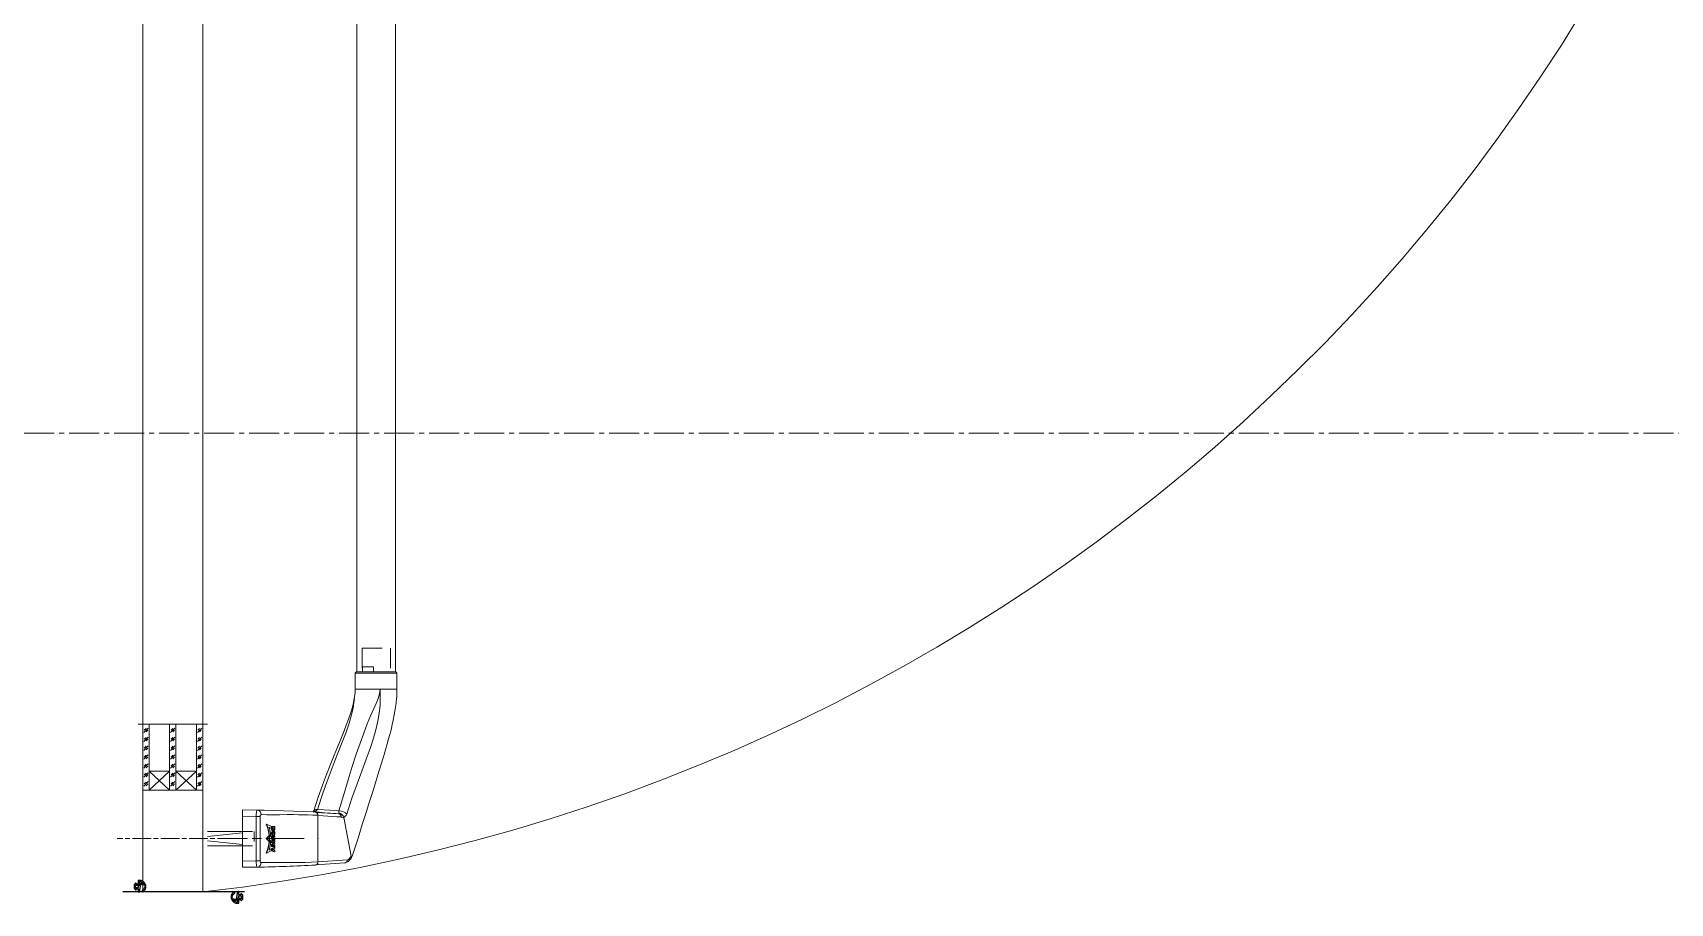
# Model space of a CAD drawing. Header units: millimetres. Extents: x -7155 to 483283, y -227682 to 148426.
# Drawn here: x 34286 to 35326, y 69902 to 70454 of the extents above; entities that cross this region are included whole.
import ezdxf

# ---------------------------------------------------------------- set-up
doc = ezdxf.new("R2010")
doc.units = ezdxf.units.MM
for name, pattern in [('CENTER', [50.8, 31.75, -6.35, 6.35, -6.35]), ('CENTER2', [28.575, 19.05, -3.175, 3.175, -3.175]), ('CENTERLINE', [30, 12, -1.5, 3, -1.5, 12]), ('HIDDEN', [9.525, 6.35, -3.175])]:
    doc.linetypes.add(name, pattern=pattern)
for name, color, linetype, lineweight in [('Al', 59, 'Continuous', 13), ('Cen', 1, 'CENTER2', 13), ('АР_Двери_внутренние_антипаника', 7, 'Continuous', 0), ('Витражные конструкции', 252, 'Continuous', 15)]:
    doc.layers.add(name, color=color, linetype=linetype, lineweight=lineweight)
doc.layers.add('CENTER', color=1, linetype='CENTER')
doc.layers.add('АР_Оси_РД_100', color=7, linetype='Continuous', lineweight=0, true_color=0x525252)
doc.layers.add('РД_Оси_100', color=7, linetype='Continuous', lineweight=0, true_color=0x525252)

# ---------------------------------------------------------------- blocks, each defined once
blk = doc.blocks.new('СОШ_2200_АР_ОСИ_М100_28.05.24')
at = {"layer": 'АР_Оси_РД_100', "linetype": 'CENTER2'}
blk.add_lwpolyline([(119910, 70200), (-5954.958, 70200)], dxfattribs=at)
blk = doc.blocks.new('UUNEW01NEW00')
at = {"layer": 'АР_Двери_внутренние_антипаника', "color": 40, "linetype": 'Continuous'}
for p, q in [((-9.12, 23.97), (9.12, 23.97)), ((-9.07, 19.28), (-9.12, 23.97)), ((9.12, 23.97), (9.07, 19.28)), ((-9.05, 18.23), (-9.07, 19.28)), ((-9.03, 17.12), (-9.05, 18.23)), ((-8.45, 1.55), (-9.03, 17.12)), ((-8.8, 1.31), (-13.17, -0.12)), ((-8.45, 1.55), (-8.8, 1.31)), ((8.32, 0.49), (8.04, -3.92)), ((-25.93, -4.93), (-28.24, -5.88)), ((-23.32, -3.88), (-25.93, -4.93)), ((-20.37, -2.73), (-23.32, -3.88)), ((-17.01, -1.48), (-20.37, -2.73)), ((-13.17, -0.12), (-17.01, -1.48)), ((8.04, -3.92), (7.71, -8.57)), ((-37.96, -9.71), (-40.03, -10.41)), ((-36.07, -9.02), (-37.96, -9.71)), ((-34.25, -8.32), (-36.07, -9.02)), ((-32.12, -7.47), (-34.25, -8.32)), ((-30.3, -6.72), (-32.12, -7.47)), ((-28.24, -5.88), (-30.3, -6.72)), ((6.38, -10.48), (7.29, -9.64)), ((7.29, -9.64), (7.62, -8.87)), ((7.62, -8.87), (7.67, -8.72)), ((7.67, -8.72), (7.71, -8.57)), ((-53, -19.47), (-53, -12.36)), ((-47.5, -11.86), (-52.5, -11.86)), ((-47.5, -11.87), (-46.28, -11.81)), ((-45.08, -11.67), (-46.28, -11.81)), ((-44.35, -11.54), (-45.08, -11.67)), ((-42.2, -11.05), (-44.43, -11.56)), ((-40.03, -10.41), (-42.2, -11.05)), ((-11.81, -16.42), (-8.33, -15.32)), ((-8.33, -15.32), (-4.47, -14.09)), ((-4.47, -14.09), (-0.17, -12.73)), ((-0.17, -12.73), (4.59, -11.21)), ((4.59, -11.21), (5.55, -10.9)), ((5.55, -10.9), (6.38, -10.48)), ((-53, -24.6), (-53, -19.47)), ((-25.96, -20.81), (-23.32, -20.01)), ((-23.32, -20.01), (-20.24, -19.06)), ((-20.24, -19.06), (-17.73, -18.28)), ((-17.73, -18.28), (-14.92, -17.4)), ((-14.92, -17.4), (-11.81, -16.42)), ((-52.5, -25.1), (-47.5, -25.1)), ((-47.5, -25.09), (-45.11, -25.02)), ((-45.11, -25.02), (-44.13, -24.95)), ((-44.13, -24.95), (-43.58, -24.9)), ((-43.58, -24.9), (-43.02, -24.84)), ((-43.02, -24.84), (-42.41, -24.76)), ((-42.41, -24.76), (-41.77, -24.68)), ((-41.77, -24.68), (-41.09, -24.58)), ((-41.09, -24.58), (-39.25, -24.26)), ((-39.25, -24.26), (-37.63, -23.93)), ((-37.63, -23.93), (-36.23, -23.62)), ((-36.23, -23.62), (-35.09, -23.34)), ((-35.09, -23.34), (-34.16, -23.11)), ((-34.16, -23.11), (-33.06, -22.83)), ((-33.06, -22.83), (-31.67, -22.45)), ((-31.67, -22.45), (-30.09, -22.01)), ((-30.09, -22.01), (-28.19, -21.47)), ((-28.19, -21.47), (-25.96, -20.81))]:
    blk.add_line(p, q, dxfattribs=at)
at = {"layer": 'АР_Двери_внутренние_антипаника', "color": 1, "linetype": 'Continuous'}
for p, q in [((-7.13, 23.97), (-7.07, 19.61)), ((7.07, 19.61), (7.13, 23.97)), ((-9.07, 19.28), (-8.93, 19.39)), ((-9.07, 19.28), (-8.96, 18.82)), ((-8.96, 18.82), (-8.82, 18.6)), ((-8.93, 19.39), (-8.52, 19.49)), ((-8.82, 18.6), (-8.63, 18.4)), ((-8.63, 18.4), (-8.4, 18.24)), ((-8.52, 19.49), (-8.21, 19.54)), ((-8.4, 18.24), (-8.14, 18.13)), ((-8.21, 19.54), (-7.85, 19.57)), ((-8.14, 18.13), (-7.61, 18.04)), ((-7.85, 19.57), (-7.47, 19.6)), ((-7.57, 18.16), (-7.61, 18.04)), ((-7.61, 18.04), (-7.59, 16.21)), ((-7.59, 16.21), (-7.59, 14.07)), ((-7.45, 18.26), (-7.57, 18.16)), ((-7.47, 19.6), (-7.07, 19.61)), ((-7.37, 18.3), (-7.45, 18.26)), ((-7.28, 18.32), (-7.37, 18.3)), ((-7.18, 18.34), (-7.28, 18.32)), ((-7.07, 18.35), (-7.18, 18.34)), ((-7.07, 19.61), (7.07, 19.61)), ((-7.07, 19.61), (-7.07, 18.35)), ((7.07, 18.35), (-7.07, 18.35)), ((-3.49, 16), (-4.59, 16.43)), ((-4.59, 16.43), (-4.59, 16.31)), ((-3.49, 15.88), (-4.59, 16.31)), ((-4.59, 16.31), (-3.82, 14.76)), ((-2.27, 15.69), (-3.49, 16)), ((-2.27, 15.58), (-3.49, 15.88)), ((-0.97, 15.52), (-2.27, 15.69)), ((0, 16.49), (-0.97, 15.52)), ((0, 16.38), (-0.97, 15.4)), ((-0.73, 15.02), (0, 15.75)), ((0, 16.49), (0, 16.38)), ((0.97, 15.52), (0, 16.49)), ((0.97, 15.4), (0, 16.38)), ((0, 15.75), (0.73, 15.02)), ((2.27, 15.69), (0.97, 15.52)), ((3.49, 16), (2.27, 15.69)), ((3.49, 15.88), (2.27, 15.58)), ((4.59, 16.43), (3.49, 16)), ((4.59, 16.31), (3.49, 15.88)), ((3.82, 14.76), (4.59, 16.31)), ((4.59, 16.43), (4.59, 16.31)), ((7.07, 19.61), (7.07, 18.35)), ((7.07, 19.61), (7.47, 19.6)), ((7.18, 18.34), (7.07, 18.35)), ((7.28, 18.32), (7.18, 18.34)), ((7.45, 18.26), (7.28, 18.32)), ((7.57, 18.16), (7.45, 18.26)), ((7.47, 19.6), (7.85, 19.57)), ((7.61, 18.04), (7.57, 18.16)), ((7.59, 16.24), (7.61, 18.04)), ((7.59, 14.15), (7.59, 16.24)), ((7.61, 18.04), (8.14, 18.13)), ((7.85, 19.57), (8.21, 19.54)), ((8.14, 18.13), (8.4, 18.24)), ((8.21, 19.54), (8.53, 19.49)), ((8.4, 18.24), (8.63, 18.4)), ((8.53, 19.49), (8.93, 19.39)), ((8.63, 18.4), (8.82, 18.6)), ((8.82, 18.6), (8.96, 18.82)), ((8.93, 19.39), (9.07, 19.28)), ((8.96, 18.82), (9.07, 19.28)), ((-7.59, 12.15), (-7.6, 9.79)), ((-7.59, 14.07), (-7.59, 12.15)), ((-3.82, 14.76), (-3.25, 14.76)), ((-3.02, 14.7), (-3.79, 14.7)), ((-3.79, 14.7), (-3.79, 14.58)), ((-3.02, 14.58), (-3.79, 14.58)), ((-3.79, 14.58), (-3.79, 13.71)), ((-3.79, 13.71), (-3.02, 13.71)), ((-3.25, 14.76), (-3.62, 15.51)), ((-3.62, 15.51), (-2.7, 15.27)), ((-3.25, 14.88), (-3.56, 15.49)), ((-3.07, 14.4), (-3.42, 14.4)), ((-3.42, 14.4), (-3.42, 13.89)), ((-3.42, 14), (-3.07, 14)), ((-3.42, 13.89), (-3.07, 13.89)), ((-3.25, 14.88), (-3.25, 14.76)), ((-3.03, 14.4), (-3.07, 14.4)), ((-3.07, 14), (-3.07, 13.89)), ((-3.07, 14), (-3.03, 14)), ((-3.07, 13.89), (-3.03, 13.89)), ((-2.99, 14.39), (-3.03, 14.4)), ((-3.03, 14), (-3, 14.01)), ((-3.03, 13.89), (-3, 13.89)), ((-3.02, 14.7), (-3.02, 14.58)), ((-2.93, 14.69), (-3.02, 14.7)), ((-2.93, 14.58), (-3.02, 14.58)), ((-3.02, 13.71), (-2.92, 13.71)), ((-3, 14.01), (-2.97, 14.02)), ((-3, 13.89), (-2.97, 13.9)), ((-2.96, 14.38), (-2.99, 14.39)), ((-2.97, 14.02), (-2.94, 14.03)), ((-2.97, 13.9), (-2.94, 13.91)), ((-2.93, 14.37), (-2.96, 14.38)), ((-2.94, 14.03), (-2.91, 14.04)), ((-2.94, 13.91), (-2.91, 13.93)), ((-2.85, 14.68), (-2.93, 14.69)), ((-2.85, 14.56), (-2.93, 14.58)), ((-2.9, 14.35), (-2.93, 14.37)), ((-2.92, 13.71), (-2.83, 13.73)), ((-2.91, 14.04), (-2.89, 14.06)), ((-2.91, 13.93), (-2.89, 13.94)), ((-2.88, 14.33), (-2.9, 14.35)), ((-2.89, 14.06), (-2.88, 14.08)), ((-2.89, 13.94), (-2.88, 13.96)), ((-2.87, 14.31), (-2.88, 14.33)), ((-2.88, 14.08), (-2.87, 14.1)), ((-2.88, 13.96), (-2.87, 13.98)), ((-2.87, 14.28), (-2.87, 14.31)), ((-2.87, 14), (-2.87, 14.28)), ((-2.87, 14.12), (-2.87, 14)), ((-2.87, 14.1), (-2.87, 14.12)), ((-2.87, 13.98), (-2.87, 14)), ((-2.78, 14.66), (-2.85, 14.68)), ((-2.78, 14.54), (-2.85, 14.56)), ((-2.83, 13.73), (-2.75, 13.75)), ((-2.71, 14.63), (-2.78, 14.66)), ((-2.71, 14.52), (-2.78, 14.54)), ((-2.75, 13.75), (-2.68, 13.79)), ((-2.65, 14.6), (-2.71, 14.63)), ((-2.65, 14.48), (-2.71, 14.52)), ((-2.7, 15.27), (-1.73, 15.11)), ((-2.68, 13.79), (-2.62, 13.83)), ((-2.6, 14.56), (-2.65, 14.6)), ((-2.6, 14.44), (-2.65, 14.48)), ((-2.62, 13.83), (-2.57, 13.88)), ((-2.57, 14.51), (-2.6, 14.56)), ((-2.57, 14.4), (-2.6, 14.44)), ((-2.54, 14.47), (-2.57, 14.51)), ((-2.54, 14.35), (-2.57, 14.4)), ((-2.57, 13.88), (-2.55, 13.93)), ((-2.55, 13.93), (-2.54, 13.98)), ((-2.54, 14.42), (-2.54, 14.47)), ((-2.54, 14.42), (-2.54, 14.3)), ((-2.54, 14.3), (-2.54, 14.35)), ((-2.54, 13.98), (-2.54, 14.3)), ((-2.27, 14.47), (-2.28, 14.42)), ((-2.28, 14.42), (-2.28, 14.3)), ((-2.27, 14.36), (-2.28, 14.3)), ((-2.28, 14.3), (-2.28, 13.98)), ((-2.28, 13.98), (-2.27, 13.94)), ((-0.97, 15.4), (-2.27, 15.58)), ((-2.24, 14.52), (-2.27, 14.47)), ((-2.24, 14.41), (-2.27, 14.36)), ((-2.27, 13.94), (-2.25, 13.89)), ((-2.25, 13.89), (-2.22, 13.85)), ((-2.2, 14.57), (-2.24, 14.52)), ((-2.2, 14.46), (-2.24, 14.41)), ((-2.22, 13.85), (-2.17, 13.81)), ((-2.14, 14.61), (-2.2, 14.57)), ((-2.14, 14.5), (-2.2, 14.46)), ((-2.17, 13.81), (-2.11, 13.77)), ((-2.07, 14.65), (-2.14, 14.61)), ((-2.07, 14.53), (-2.14, 14.5)), ((-2.11, 13.77), (-2.04, 13.74)), ((-1.98, 14.67), (-2.07, 14.65)), ((-1.98, 14.56), (-2.07, 14.53)), ((-2.04, 13.74), (-1.96, 13.72)), ((-1.89, 14.69), (-1.98, 14.67)), ((-1.89, 14.57), (-1.98, 14.56)), ((-1.96, 13.72), (-1.88, 13.71)), ((-1.89, 14.32), (-1.9, 14.3)), ((-1.9, 14.3), (-1.9, 14.28)), ((-1.9, 14.28), (-1.9, 14)), ((-1.9, 14.12), (-1.9, 14.1)), ((-1.9, 14.1), (-1.88, 14.07)), ((-1.9, 14), (-1.9, 13.98)), ((-1.9, 13.98), (-1.88, 13.96)), ((-1.8, 14.7), (-1.89, 14.69)), ((-1.8, 14.58), (-1.89, 14.57)), ((-1.87, 14.34), (-1.89, 14.32)), ((-1.88, 14.07), (-1.87, 14.05)), ((-1.88, 13.96), (-1.87, 13.94)), ((-1.88, 13.71), (-1.8, 13.71)), ((-1.85, 14.36), (-1.87, 14.34)), ((-1.87, 14.05), (-1.84, 14.04)), ((-1.87, 13.94), (-1.84, 13.92)), ((-1.83, 14.37), (-1.85, 14.36)), ((-1.84, 14.04), (-1.81, 14.02)), ((-1.84, 13.92), (-1.81, 13.91)), ((-1.8, 14.38), (-1.83, 14.37)), ((-1.81, 14.02), (-1.78, 14.01)), ((-1.81, 13.91), (-1.78, 13.9)), ((-1.8, 14.7), (-1.8, 14.58)), ((-1.51, 14.7), (-1.8, 14.7)), ((-1.51, 14.58), (-1.8, 14.58)), ((-1.77, 14.39), (-1.8, 14.38)), ((-1.8, 13.71), (-1.51, 13.71)), ((-1.78, 14.01), (-1.74, 14)), ((-1.78, 13.9), (-1.74, 13.89)), ((-1.73, 14.4), (-1.77, 14.39)), ((-1.74, 14), (-1.7, 14)), ((-1.74, 13.89), (-1.7, 13.89)), ((-1.73, 15.11), (-0.73, 15.02)), ((-1.7, 14.4), (-1.73, 14.4)), ((-1.61, 14.4), (-1.7, 14.4)), ((-1.7, 14), (-1.7, 13.89)), ((-1.7, 14), (-1.61, 14)), ((-1.7, 13.89), (-1.61, 13.89)), ((-1.57, 14.4), (-1.61, 14.4)), ((-1.61, 14), (-1.61, 13.89)), ((-1.61, 14), (-1.57, 14)), ((-1.61, 13.89), (-1.57, 13.89)), ((-1.53, 14.39), (-1.57, 14.4)), ((-1.57, 14), (-1.54, 14.01)), ((-1.57, 13.89), (-1.54, 13.89)), ((-1.54, 14.01), (-1.51, 14.02)), ((-1.54, 13.89), (-1.51, 13.9)), ((-1.49, 14.38), (-1.53, 14.39)), ((-1.51, 14.7), (-1.51, 14.58)), ((-1.42, 14.69), (-1.51, 14.7)), ((-1.42, 14.58), (-1.51, 14.58)), ((-1.51, 14.02), (-1.48, 14.03)), ((-1.51, 13.9), (-1.48, 13.91)), ((-1.51, 13.71), (-1.41, 13.71)), ((-1.46, 14.37), (-1.49, 14.38)), ((-1.48, 14.03), (-1.45, 14.04)), ((-1.48, 13.91), (-1.45, 13.93)), ((-1.44, 14.35), (-1.46, 14.37)), ((-1.45, 14.04), (-1.43, 14.06)), ((-1.45, 13.93), (-1.43, 13.94)), ((-1.42, 14.33), (-1.44, 14.35)), ((-1.43, 14.06), (-1.42, 14.08)), ((-1.43, 13.94), (-1.42, 13.96)), ((-1.34, 14.68), (-1.42, 14.69)), ((-1.34, 14.56), (-1.42, 14.58)), ((-1.41, 14.31), (-1.42, 14.33)), ((-1.42, 14.08), (-1.41, 14.1)), ((-1.42, 13.96), (-1.41, 13.98)), ((-1.41, 14.28), (-1.41, 14.31)), ((-1.41, 14), (-1.41, 14.28)), ((-1.41, 14.12), (-1.41, 14)), ((-1.41, 14.1), (-1.41, 14.12)), ((-1.41, 13.98), (-1.41, 14)), ((-1.41, 13.71), (-1.32, 13.73)), ((-1.27, 14.66), (-1.34, 14.68)), ((-1.27, 14.54), (-1.34, 14.56)), ((-1.32, 13.73), (-1.24, 13.75)), ((-1.2, 14.63), (-1.27, 14.66)), ((-1.2, 14.52), (-1.27, 14.54)), ((-1.24, 13.75), (-1.17, 13.79)), ((-1.14, 14.6), (-1.2, 14.63)), ((-1.14, 14.48), (-1.2, 14.52)), ((-1.17, 13.79), (-1.11, 13.83)), ((-1.09, 14.56), (-1.14, 14.6)), ((-1.09, 14.44), (-1.14, 14.48)), ((-1.11, 13.83), (-1.06, 13.88)), ((-1.05, 14.51), (-1.09, 14.56)), ((-1.05, 14.4), (-1.09, 14.44)), ((-1.06, 13.88), (-1.03, 13.93)), ((-1.03, 14.47), (-1.05, 14.51)), ((-1.03, 14.35), (-1.05, 14.4)), ((-1.03, 14.42), (-1.03, 14.47)), ((-1.03, 14.42), (-1.03, 14.3)), ((-1.03, 14.3), (-1.03, 14.35)), ((-1.03, 13.98), (-1.03, 14.3)), ((-1.03, 13.93), (-1.03, 13.98)), ((-0.97, 15.52), (-0.97, 15.4)), ((0, 14.7), (-0.77, 14.7)), ((-0.77, 14.7), (-0.77, 14.58)), ((0, 14.58), (-0.77, 14.58)), ((-0.77, 14.58), (-0.77, 13.71)), ((-0.77, 13.71), (-0.44, 13.71)), ((-0.12, 14.42), (-0.44, 14.42)), ((-0.44, 14.42), (-0.44, 14.2)), ((-0.44, 14.32), (-0.12, 14.32)), ((-0.44, 14.2), (-0.12, 14.2)), ((-0.44, 14.07), (-0.21, 14.07)), ((-0.44, 13.71), (-0.44, 14.07)), ((-0.21, 14.07), (0.04, 13.71)), ((-0.09, 14.42), (-0.12, 14.42)), ((-0.12, 14.32), (-0.12, 14.2)), ((-0.12, 14.32), (-0.09, 14.32)), ((-0.12, 14.2), (-0.09, 14.21)), ((-0.07, 14.41), (-0.09, 14.42)), ((-0.09, 14.32), (-0.06, 14.33)), ((-0.09, 14.21), (-0.06, 14.21)), ((-0.04, 14.41), (-0.07, 14.41)), ((-0.06, 14.33), (-0.03, 14.33)), ((-0.06, 14.21), (-0.03, 14.22)), ((-0.02, 14.4), (-0.04, 14.41)), ((-0.03, 14.33), (-0.01, 14.34)), ((-0.03, 14.22), (-0.01, 14.23)), ((0, 14.39), (-0.02, 14.4)), ((-0.01, 14.34), (0.01, 14.36)), ((-0.01, 14.23), (0.01, 14.24)), ((0, 14.7), (0, 14.58)), ((0.08, 14.69), (0, 14.7)), ((0.08, 14.58), (0, 14.58)), ((0.01, 14.38), (0, 14.39)), ((0.02, 14.36), (0.01, 14.38)), ((0.01, 14.36), (0.02, 14.37)), ((0.01, 14.24), (0.02, 14.26)), ((0.03, 14.35), (0.02, 14.36)), ((0.02, 14.26), (0.03, 14.27)), ((0.03, 14.33), (0.03, 14.35)), ((0.03, 14.33), (0.03, 14.29)), ((0.03, 14.29), (0.03, 14.33)), ((0.03, 14.27), (0.03, 14.29)), ((0.04, 13.71), (0.48, 13.71)), ((0.16, 14.68), (0.08, 14.69)), ((0.16, 14.56), (0.08, 14.58)), ((0.23, 14.66), (0.16, 14.68)), ((0.23, 14.54), (0.16, 14.56)), ((0.18, 14.09), (0.25, 14.11)), ((0.48, 13.71), (0.18, 14.09)), ((0.3, 14.63), (0.23, 14.66)), ((0.3, 14.52), (0.23, 14.54)), ((0.25, 14.11), (0.32, 14.14)), ((0.48, 13.82), (0.25, 14.11)), ((0.35, 14.6), (0.3, 14.63)), ((0.35, 14.48), (0.3, 14.52)), ((0.32, 14.14), (0.37, 14.18)), ((0.4, 14.56), (0.35, 14.6)), ((0.4, 14.44), (0.35, 14.48)), ((0.37, 14.18), (0.41, 14.22)), ((0.43, 14.51), (0.4, 14.56)), ((0.43, 14.4), (0.4, 14.44)), ((0.41, 14.22), (0.43, 14.26)), ((0.44, 14.47), (0.43, 14.51)), ((0.44, 14.35), (0.43, 14.4)), ((0.43, 14.26), (0.45, 14.31)), ((0.45, 14.44), (0.44, 14.47)), ((0.45, 14.31), (0.44, 14.35)), ((0.48, 13.82), (0.48, 13.71)), ((0.73, 15.02), (1.73, 15.11)), ((0.75, 14.7), (0.75, 14.58)), ((1.38, 14.7), (0.75, 14.7)), ((1.38, 14.58), (0.75, 14.58)), ((0.75, 14.58), (0.75, 13.71)), ((0.75, 13.71), (1.11, 13.71)), ((2.27, 15.58), (0.97, 15.4)), ((0.97, 15.52), (0.97, 15.4)), ((1.11, 13.71), (1.11, 14.3)), ((1.11, 14.3), (1.24, 14.3)), ((1.24, 14.3), (1.48, 13.71)), ((1.38, 14.7), (1.38, 14.58)), ((1.57, 14.21), (1.38, 14.7)), ((1.57, 14.09), (1.38, 14.58)), ((1.48, 13.71), (1.8, 13.71)), ((1.57, 14.21), (1.57, 14.09)), ((1.71, 14.21), (1.57, 14.21)), ((1.71, 14.09), (1.57, 14.09)), ((1.9, 14.7), (1.71, 14.21)), ((1.9, 14.58), (1.71, 14.09)), ((1.71, 14.21), (1.71, 14.09)), ((1.73, 15.11), (2.7, 15.27)), ((1.8, 13.71), (2.04, 14.3)), ((1.9, 14.7), (1.9, 14.58)), ((2.53, 14.7), (1.9, 14.7)), ((2.53, 14.58), (1.9, 14.58)), ((2.04, 14.3), (2.17, 14.3)), ((2.17, 14.3), (2.17, 13.71)), ((2.17, 13.71), (2.53, 13.71)), ((2.53, 14.7), (2.53, 14.58)), ((2.53, 13.71), (2.53, 14.58)), ((2.7, 15.27), (3.62, 15.51)), ((3.1, 14.7), (2.74, 13.82)), ((3.1, 14.58), (2.74, 13.71)), ((2.74, 13.82), (2.74, 13.71)), ((2.74, 13.71), (3.16, 13.71)), ((3.1, 14.7), (3.1, 14.58)), ((3.86, 14.7), (3.1, 14.7)), ((3.86, 14.58), (3.1, 14.58)), ((3.16, 13.71), (3.2, 13.86)), ((3.2, 13.86), (3.76, 13.86)), ((3.62, 15.51), (3.25, 14.76)), ((3.56, 15.49), (3.25, 14.88)), ((3.25, 14.88), (3.25, 14.76)), ((3.25, 14.76), (3.82, 14.76)), ((3.36, 14.35), (3.25, 14.02)), ((3.25, 14.02), (3.71, 14.02)), ((3.29, 14.13), (3.68, 14.13)), ((3.61, 14.35), (3.36, 14.35)), ((3.71, 14.02), (3.61, 14.35)), ((3.76, 13.86), (3.81, 13.71)), ((3.81, 13.71), (4.22, 13.71)), ((3.86, 14.7), (3.86, 14.58)), ((4.22, 13.82), (3.86, 14.7)), ((4.22, 13.71), (3.86, 14.58)), ((4.22, 13.82), (4.22, 13.71)), ((7.59, 12.27), (7.59, 14.15)), ((7.6, 9.93), (7.59, 12.27)), ((-7.6, 9.79), (-7.6, 7.8)), ((-7.6, 7.8), (-7.59, 6.17)), ((-7.59, 6.17), (-7.58, 4.72)), ((7.56, 4.02), (7.59, 5.9)), ((7.59, 5.9), (7.6, 7.96)), ((7.6, 7.96), (7.6, 9.93)), ((-9.27, 0.17), (-14.41, -1.53)), ((-9.21, 0.78), (-9.27, 0.17)), ((-9.16, 0.22), (-9.27, 0.17)), ((-9.26, -0.05), (-9.27, 0.17)), ((-9.11, 1.03), (-9.21, 0.78)), ((-8.86, 0.54), (-9.16, 0.22)), ((-8.97, 1.21), (-9.11, 1.03)), ((-8.8, 1.31), (-8.97, 1.21)), ((-8.7, 0.79), (-8.86, 0.54)), ((-8.63, 0.89), (-8.7, 0.79)), ((-8.57, 0.97), (-8.63, 0.89)), ((-8.52, 1.04), (-8.57, 0.97)), ((-8.44, 1.35), (-8.52, 1.04)), ((-8.42, 0.83), (-8.45, 1.53)), ((-8.45, 1.41), (-8.39, 0.41)), ((-8.33, 0.51), (-8.42, 0.83)), ((-8.39, 0.41), (-8.35, -0.35)), ((-8.39, 0.41), (-8.31, 0.41)), ((-8.11, 0.24), (-8.33, 0.51)), ((-7.79, 0.06), (-8.11, 0.24)), ((-7.42, 0), (-7.79, 0.06)), ((-7.58, 4.72), (-7.54, 3.16)), ((-7.54, 3.16), (-7.49, 1.6)), ((-7.53, 0.02), (-7.51, 0.01)), ((-7.51, 0.01), (-7.34, 0)), ((-7.49, 1.6), (-7.42, 0)), ((-7.42, 0), (7.42, 0)), ((-7.34, 0), (7.34, 0)), ((6.72, -9.36), (7.34, 0)), ((7.42, 0), (7.51, 2.03)), ((7.79, 0.06), (7.42, 0)), ((7.51, 2.03), (7.56, 4.02)), ((8.11, 0.24), (7.79, 0.06)), ((8.33, 0.51), (8.11, 0.24)), ((8.42, 0.83), (8.33, 0.51)), ((-23.31, -4.82), (-27.16, -6.34)), ((-19.08, -3.2), (-23.31, -4.82)), ((-14.41, -1.53), (-19.08, -3.2)), ((-9.04, -3.8), (-9.26, -0.05)), ((-8.84, -6.61), (-9.04, -3.8)), ((-8.35, -0.35), (-8.32, -0.87)), ((-8.32, -0.87), (-8.31, -1.13)), ((-8.31, -1.13), (-8.31, -1.11)), ((-8.31, -1.15), (-8.22, -1.15)), ((-8.22, -1.15), (-8.22, -1.24)), ((-8.22, -1.24), (-8.2, -1.51)), ((-8.2, -1.51), (-8.2, -1.49)), ((-7.34, 0), (-7.24, -1.67)), ((-7.24, -1.67), (-7.15, -3.11)), ((-7.15, -3.11), (-7.06, -4.54)), ((-7.06, -4.54), (-6.96, -5.97)), ((8.26, -0.44), (8.27, -0.27)), ((-36.69, -9.91), (-39.27, -10.66)), ((-33.82, -8.92), (-36.69, -9.91)), ((-30.65, -7.71), (-33.82, -8.92)), ((-27.16, -6.34), (-30.65, -7.71)), ((-22.94, -10.88), (-18.69, -9.6)), ((-18.69, -9.6), (-14, -8.22)), ((-14, -8.22), (-8.84, -6.64)), ((-7.78, -9.13), (-12.83, -10.8)), ((-8.84, -6.64), (-8.84, -6.61)), ((-8.84, -6.64), (-8.72, -6.63)), ((-8.75, -7.33), (-8.84, -6.64)), ((-8.51, -8.08), (-8.75, -7.33)), ((-8.72, -6.63), (-8.61, -6.64)), ((-8.61, -6.64), (-8.4, -6.68)), ((-8.16, -8.72), (-8.51, -8.08)), ((-8.4, -6.68), (-8.15, -6.7)), ((-7.78, -9.13), (-8.16, -8.72)), ((-8.15, -6.7), (-8.08, -6.66)), ((-8.08, -6.66), (-8.03, -6.62)), ((-7.96, -7.14), (-8.08, -6.66)), ((-8.03, -6.62), (-7.99, -6.61)), ((-7.99, -6.61), (-7.91, -6.64)), ((-7.65, -7.63), (-7.96, -7.14)), ((-7.91, -6.64), (-7.86, -6.66)), ((-7.77, -6.91), (-7.86, -6.61)), ((-7.86, -6.66), (-7.86, -6.61)), ((-7.37, -8.94), (-7.78, -9.13)), ((-7.54, -7.18), (-7.77, -6.91)), ((-7.2, -8.01), (-7.65, -7.63)), ((-7.22, -7.36), (-7.54, -7.18)), ((-7.09, -8.7), (-7.37, -8.94)), ((-6.86, -7.41), (-7.22, -7.36)), ((-6.71, -8.21), (-7.2, -8.01)), ((-6.71, -8.21), (-7.09, -8.7)), ((-6.96, -5.97), (-6.86, -7.41)), ((-6.86, -7.41), (-6.84, -7.49)), ((-6.84, -7.49), (-6.82, -7.54)), ((-6.82, -7.54), (-6.81, -7.56)), ((-6.81, -7.56), (-6.8, -7.58)), ((-6.8, -7.58), (-6.8, -7.58)), ((-6.8, -7.58), (-6.8, -7.59)), ((-6.8, -7.59), (-6.79, -7.59)), ((-6.79, -7.59), (-6.79, -7.59)), ((-6.79, -7.59), (-6.79, -7.59)), ((-6.79, -7.59), (-6.79, -7.59)), ((-6.79, -7.59), (-6.79, -7.59)), ((-6.79, -7.59), (-6.79, -7.59)), ((-6.79, -7.59), (-6.79, -7.59)), ((-6.79, -7.59), (-6.79, -7.59)), ((-6.79, -7.59), (-6.79, -7.59)), ((-6.79, -7.59), (-6.79, -7.59)), ((-6.79, -7.59), (-6.68, -7.79)), ((-6.65, -8.12), (-6.71, -8.21)), ((-6.71, -8.21), (5.56, -10.56)), ((-6.68, -7.79), (-6.63, -8.02)), ((-6.63, -8.02), (-6.65, -8.12)), ((5.56, -10.56), (6.3, -10.02)), ((6.3, -10.02), (6.6, -9.68)), ((6.6, -9.68), (6.72, -9.36)), ((6.72, -9.36), (7.07, -9.31)), ((7.07, -9.31), (7.4, -9.14)), ((7.4, -9.14), (7.62, -8.87)), ((-52.5, -11.88), (-52.5, -19.76)), ((-47.5, -11.89), (-47.5, -11.94)), ((-47.5, -11.94), (-47.5, -19.76)), ((-43.09, -11.39), (-44.53, -11.6)), ((-41.55, -11.15), (-43.09, -11.39)), ((-39.27, -10.66), (-41.55, -11.15)), ((-36.4, -15.66), (-33.51, -14.54)), ((-33.51, -14.54), (-30.32, -13.37)), ((-30.32, -13.37), (-26.81, -12.13)), ((-25.17, -15.33), (-28.66, -16.56)), ((-26.81, -12.13), (-22.94, -10.88)), ((-21.42, -13.94), (-25.17, -15.33)), ((-17.34, -12.42), (-21.42, -13.94)), ((-12.83, -10.8), (-17.34, -12.42)), ((5.56, -10.56), (5.96, -10.63)), ((5.96, -10.63), (6.34, -10.51)), ((6.34, -10.51), (6.37, -10.47)), ((-52.5, -19.76), (-52.5, -25.09)), ((-47.5, -19.76), (-45.97, -19.61)), ((-45.94, -19.76), (-47.5, -19.76)), ((-47.5, -19.76), (-47.5, -25.09)), ((-45.97, -19.61), (-44.46, -19.16)), ((-44.29, -19.76), (-45.94, -19.76)), ((-44.46, -19.16), (-42.95, -18.49)), ((-42.5, -19.72), (-44.29, -19.76)), ((-42.95, -18.49), (-41.35, -17.75)), ((-40.57, -19.58), (-42.5, -19.72)), ((-41.35, -17.75), (-39.01, -16.72)), ((-37.82, -19.18), (-40.57, -19.58)), ((-39.01, -16.72), (-36.4, -15.66)), ((-34.94, -18.52), (-37.82, -19.18)), ((-31.9, -17.63), (-34.94, -18.52)), ((-28.66, -16.56), (-31.9, -17.63)), ((-52.5, -25.09), (-47.5, -25.09))]:
    blk.add_line(p, q, dxfattribs=at)
at = {"layer": 'АР_Двери_внутренние_антипаника', "color": 1, "linetype": 'CENTERLINE'}
blk.add_line((0, 4.38), (0, 25.96), dxfattribs=at)
at = {"layer": 'АР_Двери_внутренние_антипаника', "color": 1, "linetype": 'HIDDEN'}
for p, q in [((-60.5, -14.01), (-53, -14.01)), ((-60.5, -14.01), (-60.5, -23.03)), ((-54.5, -17.64), (-54.5, -14.14)), ((-54.5, -14.14), (-53, -14.14)), ((-54.5, -17.64), (-53, -17.64)), ((-60.5, -23.03), (-53, -23.03))]:
    blk.add_line(p, q, dxfattribs=at)
at = {"layer": 'АР_Двери_внутренние_антипаника', "color": 40, "linetype": 'Continuous'}
for centre, radius, start, end in [((-490.86, 27.67), 500, 356.9219, 359.0377), ((-52.5, -12.36), 0.5, 90, 180), ((-52.5, -24.6), 0.5, 180, 270)]:
    blk.add_arc(centre, radius, start, end, dxfattribs=at)
at = {"layer": 'АР_Двери_внутренние_антипаника', "color": 1, "linetype": 'Continuous'}
blk.add_arc((490.85, 29.32), 500, 183.3082, 184.1216, dxfattribs=at)
blk.add_point((0, 0), dxfattribs=at)
blk = doc.blocks.new('ТПУ-45.02')
at = {"elevation": 0}
blk.add_lwpolyline([(-2, 2.5, -0.916659), (-1.5, 2.4), (-1.5, 1.4, -0.398231), (-1.6, 1.3), (-1.9, 1.3, 0.668179), (-2.1, 0.9), (-1.3, 0.1, 0.198912), (-1.1, 0), (1.2, 0, 0.198912), (1.3, 0.1), (2.1, 0.9, 0.668179), (2, 1.3), (1.6, 1.3, -0.414214), (1.5, 1.4), (1.5, 2.4, -0.904069), (2, 2.5), (3.3, 2.5, 0.414214), (3.5, 2.7), (3.5, 3.1, 0.327426), (3.3, 3.4), (-1, 4.3, 0.167079), (-1.2, 4.3, -0.978527), (-1.6, 4.8, 0.140808), (-1.5, 4.9), (-1, 6.4, -0.301775), (-0.8, 6.6, -0.191208), (1.6, 6.3, -0.2528), (1.7, 6.1, 0.249371), (1.8, 5.9, -0.087675), (2.5, 5.2, 0.34791), (2.8, 5.1), (3.3, 5.4, 0.434986), (3.4, 5.7, 0.631386), (-3.8, 4.5), (-3.8, 2.7, 0.423855), (-3.6, 2.5)], format="xyb", close=True, dxfattribs=at)
blk.add_lwpolyline([(-2, 4.3, 0.440609), (-1.8, 4), (-0.5, 3.8, -0.880439), (-0.6, 3.3), (-3.2, 3.3, -0.266716), (-1.7, 6.2, -0.681981), (-1.5, 6.1)], format="xyb", close=True)
blk.add_lwpolyline([(0.6, 0.7, 0.413945), (0.7, 0.8), (0.7, 2.4, 0.414214), (0.5, 2.7), (-0.4, 2.7, 0.414214), (-0.7, 2.4), (-0.7, 0.8, 0.413945), (-0.5, 0.7), (0.6, 0.7)], format="xyb")
blk = doc.blocks.new('РУ-65.05')
blk.add_blockref('ТПУ-45.02', (-2.6, -2.5))
blk = doc.blocks.new('Стекло 4 мм разрез')
at = {"layer": 'Al'}
for p, q in [((-2, -41.9), (-2, 0)), ((2, -41.9), (2, 0))]:
    blk.add_line(p, q, dxfattribs=at)
at = {"layer": 'Al', "ltscale": 4}
blk.add_line((2, 0), (-2, 0), dxfattribs=at)
at = {"layer": 'Al', "color": 5, "linetype": 'Continuous'}
for p, q in [((-1.4, -5.4), (1.4, -2.5)), ((-1.4, -11), (1.4, -8.2)), ((-1.1, -3.9), (0, -2.8)), ((-1.1, -9.6), (0, -8.5)), ((0, -5.1), (1.1, -3.9)), ((0, -10.8), (1.1, -9.6)), ((-1.4, -16.7), (1.4, -13.9)), ((-1.4, -22.4), (1.4, -19.6)), ((-1.1, -15.3), (0, -14.2)), ((-1.1, -21), (0, -19.8)), ((0, -16.4), (1.1, -15.3)), ((-1.4, -28.1), (1.4, -25.2)), ((-1.4, -33.7), (1.4, -30.9)), ((-1.1, -26.6), (0, -25.5)), ((-1.1, -32.3), (0, -31.2)), ((0, -22.1), (1.1, -21)), ((0, -27.8), (1.1, -26.6)), ((-1.4, -39.4), (1.4, -36.6)), ((-1.1, -38), (0, -36.9)), ((0, -33.5), (1.1, -32.3)), ((0, -39.1), (1.1, -38))]:
    blk.add_line(p, q, dxfattribs=at)
blk = doc.blocks.new('СПД 38 4+4+4')
at = {"layer": 'Al', "ltscale": 4}
for p, q in [((4, 0), (17, -12)), ((4, -12), (17, 0)), ((21, 0), (34, -12)), ((21, -12), (34, 0))]:
    blk.add_line(p, q, dxfattribs=at)
for points in [[(4, 0), (17, 0), (17, -12), (4, -12)], [(21, 0), (34, 0), (34, -12), (21, -12)]]:
    blk.add_lwpolyline(points, close=True, dxfattribs=at)
at = {"layer": 'Cen', "ltscale": 5}
blk.add_line((41, -41.9), (-3, -41.9), dxfattribs=at)
at = {"layer": 'Al', "ltscale": 4}
for p in [(2, 0), (19, 0), (36, 0)]:
    blk.add_blockref('Стекло 4 мм разрез', p, dxfattribs=at)

msp = doc.modelspace()

# ---------------------------------------------------------------- linework, layer by layer
at = {"layer": 'CENTER', "color": 18, "ltscale": 5, "true_color": 0x000000}
msp.add_line((34420.2, 69908.8), (34342.8, 69908.8), dxfattribs=at)
at = {"layer": 'АР_Двери_внутренние_антипаника', "color": 18, "linetype": 'Continuous', "true_color": 0x000000}
for p, q in [((34491.6, 70749), (34491.6, 70048.6)), ((34516, 70749), (34516, 70048.6)), ((34418.9, 69947.1), (34396.6, 69947.1)), ((34418.9, 69946.3), (34396.6, 69944)), ((34396.6, 69941.1), (34418.9, 69938.8)), ((34418.9, 69938.1), (34396.6, 69938.1))]:
    msp.add_line(p, q, dxfattribs=at)
at = {"layer": 'АР_Двери_внутренние_антипаника', "color": 18, "linetype": 'CENTERLINE', "true_color": 0x000000}
msp.add_line((34414.9, 69942.6), (34339.2, 69942.6), dxfattribs=at)
at = {"layer": 'АР_Двери_внутренние_антипаника', "color": 18, "linetype": 'HIDDEN', "true_color": 0x000000}
for p, q in [((34418.9, 69947.1), (34426.4, 69947.1)), ((34418.9, 69938.1), (34426.4, 69938.1)), ((34426.4, 69947.1), (34426.4, 69938.1))]:
    msp.add_line(p, q, dxfattribs=at)
at = {"layer": 'Витражные конструкции', "color": 18, "linetype": 'Continuous', "lineweight": 9, "true_color": 0x000000}
for p, q in [((34355.6, 70841.8), (34355.6, 69908.8)), ((34393.6, 69908.8), (34393.6, 70841.8)), ((34355.6, 69908.8), (34393.6, 69908.8))]:
    msp.add_line(p, q, dxfattribs=at)
at = {"layer": 'Витражные конструкции', "color": 18, "linetype": 'Continuous', "lineweight": 9, "true_color": 0x000000, "extrusion": (0, 0, -1)}
msp.add_arc((-34261.4, 71082.2), 1180.9, 187.3599, 263.5686, dxfattribs=at)

# ---------------------------------------------------------------- block references
at = {"color": 18, "true_color": 0x000000}
for p, rotation in [((34352.6, 69909.6), 270), ((34416.6, 69908), 89.99999999999999)]:
    msp.add_blockref('РУ-65.05', p, dxfattribs=dict(at, rotation=rotation))
at = {"layer": 'Al', "color": 18, "ltscale": 4, "true_color": 0x000000, "rotation": 180}
msp.add_blockref('СПД 38 4+4+4', (34393.6, 69973.4), dxfattribs=at)
at = {"layer": 'АР_Двери_внутренние_антипаника', "color": 18, "true_color": 0x000000, "xscale": -2, "yscale": 2, "zscale": 2, "rotation": 90}
msp.add_blockref('UUNEW01NEW00', (34466.8, 69942.6), dxfattribs=at)
at = {"layer": 'РД_Оси_100'}
msp.add_blockref('СОШ_2200_АР_ОСИ_М100_28.05.24', (0, 0), dxfattribs=at)

doc.saveas('drawing.dxf')
